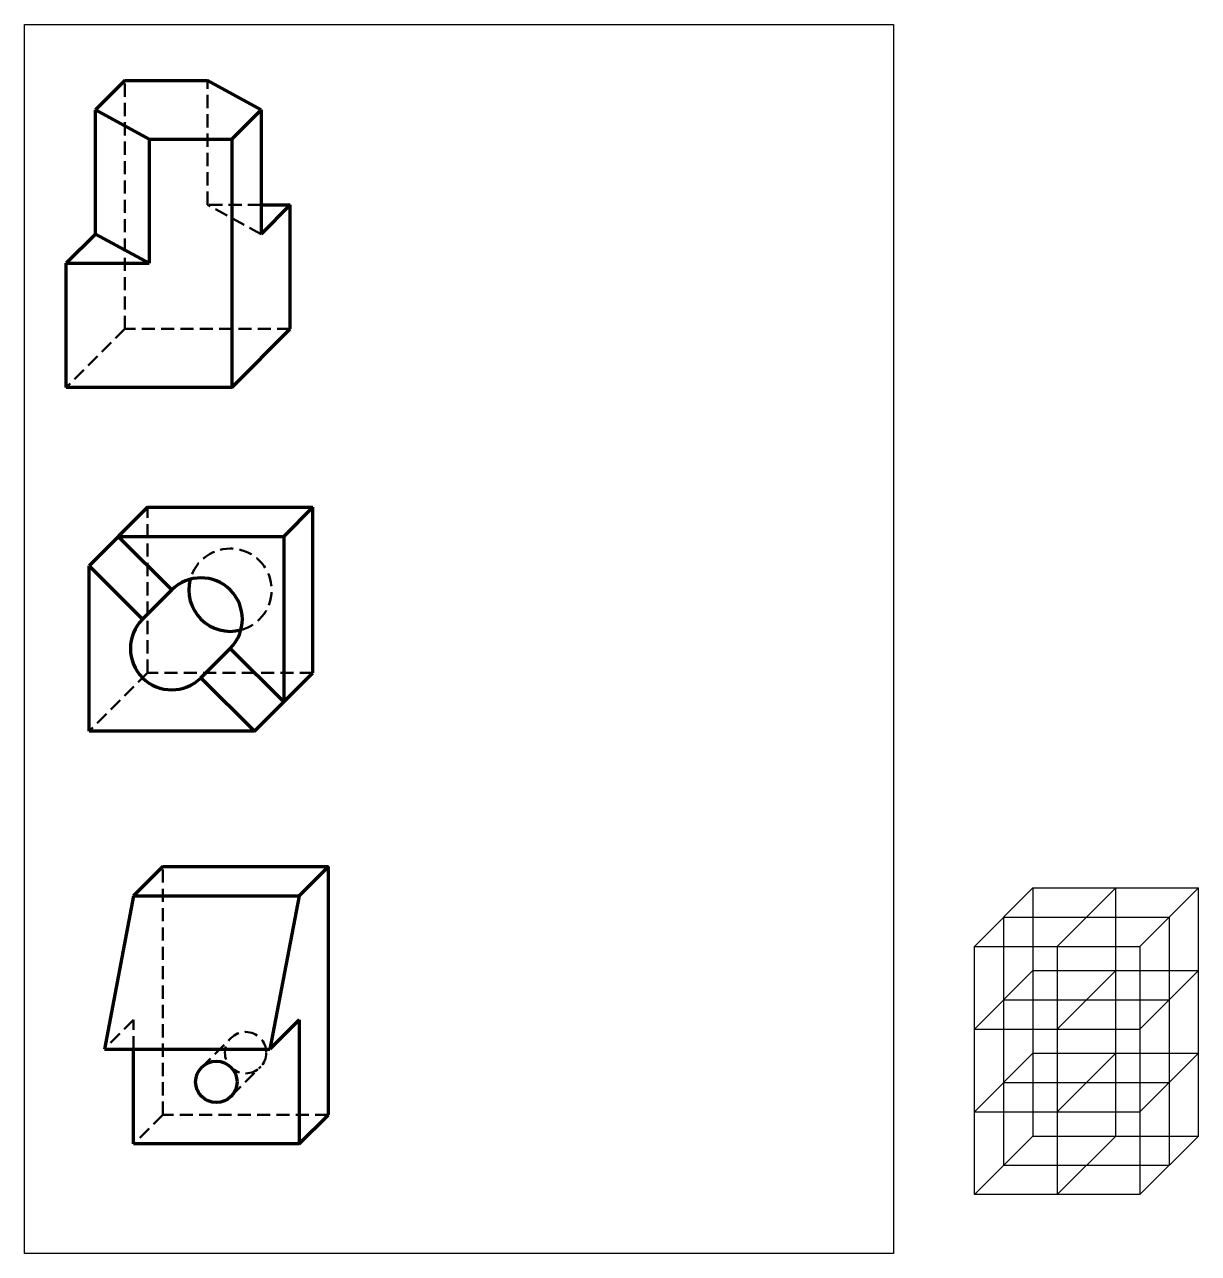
# Model space of a CAD drawing. Header units: millimetres. Extents: x -148 to 136, y -55 to 242.
import ezdxf

# ---------------------------------------------------------------- set-up
doc = ezdxf.new("R2010")
doc.units = ezdxf.units.MM
doc.linetypes.add('HIDDEN2', pattern=[4.675, 3.175, -1.5])
doc.layers.get('0').update_dxf_attribs({"lineweight": 100})
doc.layers.get('Defpoints').update_dxf_attribs({"color": 4})
doc.layers.add('04', color=7, linetype='HIDDEN2', lineweight=50)

msp = doc.modelspace()

# ---------------------------------------------------------------- linework, layer by layer
for p, q in [((-123.53, 228.02), (-130.6, 220.95)), ((-123.53, 228.02), (-103.53, 228.02)), ((-90.6, 220.95), (-103.53, 228.02)), ((-130.6, 190.95), (-130.6, 220.95)), ((-117.67, 213.88), (-130.6, 220.95)), ((-90.6, 220.95), (-97.67, 213.88)), ((-90.6, 220.95), (-90.6, 190.95)), ((-117.67, 213.88), (-97.67, 213.88)), ((-117.67, 213.88), (-117.67, 183.88)), ((-97.67, 213.88), (-97.67, 153.88)), ((-97.67, 213.88), (-97.67, 213.88)), ((-83.53, 198.02), (-90.6, 190.95)), ((-90.6, 198.02), (-83.53, 198.02)), ((-83.53, 168.02), (-83.53, 198.02)), ((-130.6, 190.95), (-137.67, 183.88)), ((-117.67, 183.88), (-130.6, 190.95)), ((-137.67, 153.88), (-137.67, 183.88)), ((-137.67, 183.88), (-117.67, 183.88)), ((-97.67, 153.88), (-83.53, 168.02)), ((-97.67, 153.88), (-137.67, 153.88)), ((-118.05, 124.92), (-132.19, 110.78)), ((-118.05, 124.92), (-78.05, 124.92)), ((-78.05, 124.92), (-85.12, 117.85)), ((-78.05, 84.92), (-78.05, 124.92)), ((-125.12, 117.85), (-85.12, 117.85)), ((-125.12, 117.85), (-112.19, 104.92)), ((-85.12, 117.85), (-85.12, 77.85)), ((-132.19, 70.78), (-132.19, 110.78)), ((-132.19, 110.78), (-119.26, 97.85)), ((-119.26, 97.85), (-112.19, 104.92)), ((-105.12, 83.71), (-98.05, 90.78)), ((-98.05, 90.78), (-85.12, 77.85)), ((-105.12, 83.71), (-92.19, 70.78)), ((-92.19, 70.78), (-78.05, 84.92)), ((-92.19, 70.78), (-132.19, 70.78)), ((-114.34, 38.09), (-121.41, 31.02)), ((-114.34, 38.09), (-74.34, 38.09)), ((-74.34, 38.09), (-81.41, 31.02)), ((-74.34, -21.91), (-74.34, 38.09)), ((-121.41, 31.02), (-128.48, -6.06)), ((-121.41, 31.02), (-81.41, 31.02)), ((-81.41, 31.02), (-88.48, -6.06)), ((-81.41, 1.02), (-88.48, -6.06)), ((-81.41, 1.02), (-81.41, -28.98)), ((-128.48, -6.06), (-88.48, -6.06)), ((-121.41, -28.98), (-121.41, -6.06)), ((-81.41, -28.98), (-74.34, -21.91)), ((-81.41, -28.98), (-121.41, -28.98))]:
    msp.add_line(p, q)
msp.add_circle((-101.41, -13.98), 5)
for centre, start, end in [((-105.12, 97.85), 315, 135), ((-98.05, 104.92), 165, 285), ((-112.19, 90.78), 135, 315)]:
    msp.add_arc(centre, 10, start, end)
at = {"layer": '04'}
for p, q in [((-123.53, 168.02), (-123.53, 228.02)), ((-103.53, 198.02), (-103.53, 228.02)), ((-90.6, 198.02), (-103.53, 198.02)), ((-90.6, 190.95), (-103.53, 198.02)), ((-123.53, 168.02), (-137.67, 153.88)), ((-83.53, 168.02), (-123.53, 168.02)), ((-118.05, 84.92), (-118.05, 124.92)), ((-118.05, 84.92), (-132.19, 70.78)), ((-78.05, 84.92), (-118.05, 84.92)), ((-114.34, -21.91), (-114.34, 38.09)), ((-121.41, 1.02), (-128.48, -6.06)), ((-121.41, -6.06), (-121.41, 1.02)), ((-105.06, -10.59), (-97.99, -3.51)), ((-97.75, -17.35), (-90.68, -10.28)), ((-114.34, -21.91), (-121.41, -28.98)), ((-74.34, -21.91), (-114.34, -21.91))]:
    msp.add_line(p, q, dxfattribs=at)
msp.add_circle((-94.34, -6.91), 5, dxfattribs=at)
msp.add_arc((-98.05, 104.92), 10, 285, 165, dxfattribs=at)
at = {"layer": 'Defpoints'}
for p, q in [((-147.76, 241.57), (62.24, 241.57)), ((-147.76, -55.43), (-147.76, 241.57)), ((62.24, 241.57), (62.24, -55.43)), ((95.97, 32.93), (81.83, 18.78)), ((95.97, 32.93), (135.97, 32.93)), ((95.97, 32.93), (95.97, -27.07)), ((115.97, 32.93), (101.83, 18.78)), ((115.97, -27.07), (115.97, 32.93)), ((135.97, 32.93), (121.83, 18.78)), ((135.97, -27.07), (135.97, 32.93)), ((88.9, 25.85), (128.9, 25.85)), ((88.9, -34.15), (88.9, 25.85)), ((128.9, 25.85), (128.9, -34.15)), ((81.83, 18.78), (121.83, 18.78)), ((81.83, -41.22), (81.83, 18.78)), ((101.83, 18.78), (101.83, -41.22)), ((121.83, 18.78), (121.83, -41.22)), ((121.83, 18.78), (121.83, 18.78)), ((95.97, 12.93), (81.83, -1.22)), ((95.97, 12.93), (135.97, 12.93)), ((115.97, 12.93), (101.83, -1.22)), ((135.97, 12.93), (121.83, -1.22)), ((88.9, 5.85), (128.9, 5.85)), ((81.83, -1.22), (121.83, -1.22)), ((95.97, -7.07), (81.83, -21.22)), ((95.97, -7.07), (135.97, -7.07)), ((115.97, -7.07), (101.83, -21.22)), ((135.97, -7.07), (121.83, -21.22)), ((88.9, -14.15), (128.9, -14.15)), ((81.83, -21.22), (121.83, -21.22)), ((95.97, -27.07), (81.83, -41.22)), ((95.97, -27.07), (135.97, -27.07)), ((101.83, -41.22), (115.97, -27.07)), ((121.83, -41.22), (135.97, -27.07)), ((128.9, -34.15), (88.9, -34.15)), ((121.83, -41.22), (81.83, -41.22)), ((62.24, -55.43), (-147.76, -55.43))]:
    msp.add_line(p, q, dxfattribs=at)

doc.saveas('drawing.dxf')
